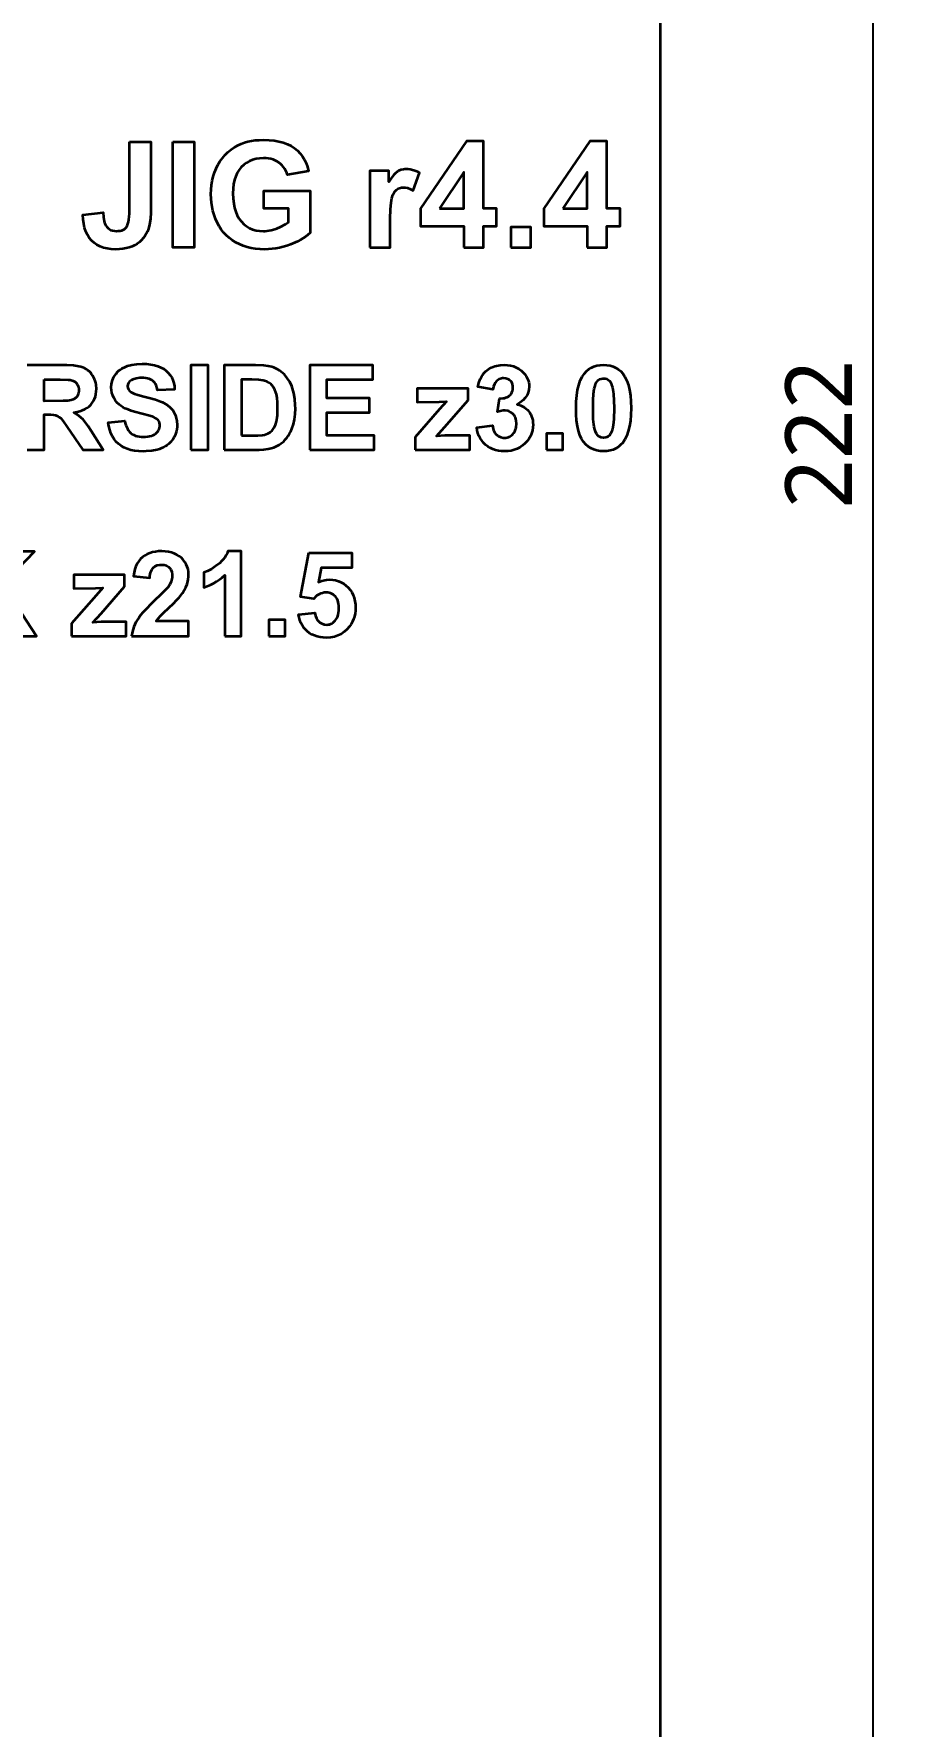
# Model space of a CAD drawing. Header units: millimetres. Extents: x -68 to 445, y -70 to 380.
# Drawn here: x 48.5 to 81.2, y 155 to 218.5 of the extents above; entities that cross this region are included whole.
import ezdxf

# ---------------------------------------------------------------- set-up
doc = ezdxf.new("R2010")
doc.units = ezdxf.units.MM
for name, color, linetype, lineweight in [('DIM', 4, 'CONTINUOUS', 13), ('DIM_MORE', 3, 'CONTINUOUS', 13), ('VISIBLE', 7, 'CONTINUOUS', 35)]:
    doc.layers.add(name, color=color, linetype=linetype, lineweight=lineweight)
doc.styles.add('KR', font='malgun.ttf')
doc.dimstyles.new('TOCCATA', dxfattribs={"dimtxt": 2.5, "dimasz": 2, "dimexe": 1.2, "dimexo": 1, "dimgap": 0.8, "dimtad": 1, "dimdsep": 46, "dimtxsty": 'KR', "dimblk": 'ARCHTICK', "dimcen": 2.5, "dimazin": 3, "dimtfac": 0.5, "dimtmove": 2, "dimatfit": 3})

# ---------------------------------------------------------------- blocks, each defined once
blk = doc.blocks.new('_ARCHTICK')
at = {"color": 0, "linetype": 'BYBLOCK', "const_width": 0.15}
blk.add_lwpolyline([(-0.5, -0.5), (0.5, 0.5)], dxfattribs=at)
blk = doc.blocks.new('*D149')
for p, q in [((70, 349.5), (70, 358.5)), ((70, 345.5), (70, 349.5)), ((70, 315.5), (70, 345.5))]:
    blk.add_line(p, q)
at = {"layer": 'Defpoints'}
for p in [(70, 353.5), (70, 314.5), (0, 92.5)]:
    blk.add_point(p, dxfattribs=at)
at = {"layer": 'DIM_MORE', "insert": (67.95, 356), "char_height": 2.5, "attachment_point": 5, "rotation": 90, "style": 'KR'}
blk.add_mtext('70', dxfattribs=at)

msp = doc.modelspace()

# ---------------------------------------------------------------- linework, layer by layer
at = {"layer": 'VISIBLE'}
for points in [[(0, 92.5), (0, 314.5), (72, 314.5), (72, 92.5), (0, 92.5)], [(52.081, 214.489), (52.881, 214.489), (52.879, 211.835), (52.865, 211.59), (52.837, 211.382), (52.794, 211.212), (52.757, 211.116), (52.712, 211.025), (52.659, 210.94), (52.599, 210.86), (52.531, 210.786), (52.455, 210.717), (52.371, 210.655), (52.279, 210.599), (52.18, 210.552), (52.072, 210.513), (51.957, 210.483), (51.833, 210.462), (51.702, 210.449), (51.563, 210.444), (51.4, 210.451), (51.248, 210.471), (51.108, 210.505), (50.978, 210.552), (50.86, 210.613), (50.753, 210.686), (50.657, 210.774), (50.572, 210.874), (50.501, 210.987), (50.442, 211.113), (50.397, 211.251), (50.364, 211.402), (50.344, 211.565), (50.336, 211.741), (51.093, 211.828), (51.107, 211.649), (51.133, 211.503), (51.15, 211.442), (51.17, 211.389), (51.194, 211.345), (51.234, 211.288), (51.279, 211.24), (51.33, 211.201), (51.387, 211.17), (51.449, 211.148), (51.516, 211.135), (51.59, 211.131), (51.663, 211.134), (51.73, 211.143), (51.791, 211.159), (51.845, 211.181), (51.893, 211.209), (51.934, 211.243), (51.969, 211.284), (51.999, 211.334), (52.024, 211.398), (52.044, 211.476), (52.06, 211.567), (52.072, 211.671), (52.078, 211.789), (52.081, 214.489)], [(53.711, 214.489), (54.514, 214.489), (54.514, 210.512), (53.711, 210.512), (53.711, 214.489)], [(55.145, 212.352), (55.141, 212.514), (55.146, 212.689), (55.162, 212.858), (55.188, 213.021), (55.226, 213.179), (55.273, 213.331), (55.332, 213.477), (55.401, 213.618), (55.48, 213.751), (55.57, 213.875), (55.669, 213.99), (55.777, 214.096), (55.896, 214.193), (56.025, 214.28), (56.163, 214.358), (56.276, 214.411), (56.397, 214.455), (56.525, 214.492), (56.661, 214.52), (56.805, 214.54), (56.956, 214.552), (57.115, 214.556), (57.32, 214.55), (57.512, 214.531), (57.691, 214.499), (57.856, 214.455), (58.008, 214.398), (58.147, 214.328), (58.272, 214.246), (58.385, 214.152), (58.486, 214.049), (58.575, 213.936), (58.651, 213.813), (58.715, 213.681), (58.768, 213.539), (58.808, 213.387), (58.01, 213.238), (57.983, 213.319), (57.95, 213.396), (57.911, 213.467), (57.866, 213.533), (57.815, 213.594), (57.758, 213.65), (57.694, 213.701), (57.626, 213.746), (57.553, 213.784), (57.474, 213.815), (57.392, 213.839), (57.304, 213.856), (57.212, 213.867), (57.115, 213.87), (56.969, 213.863), (56.832, 213.843), (56.704, 213.809), (56.584, 213.761), (56.474, 213.7), (56.372, 213.625), (56.279, 213.537), (56.196, 213.435), (56.126, 213.32), (56.069, 213.191), (56.025, 213.05), (55.993, 212.895), (55.974, 212.727), (55.968, 212.547), (55.974, 212.351), (55.994, 212.171), (56.026, 212.005), (56.071, 211.853), (56.128, 211.716), (56.199, 211.593), (56.283, 211.485), (56.376, 211.391), (56.478, 211.311), (56.588, 211.246), (56.706, 211.196), (56.832, 211.159), (56.965, 211.138), (57.107, 211.131), (57.179, 211.133), (57.251, 211.139), (57.396, 211.163), (57.541, 211.203), (57.613, 211.23), (57.752, 211.29), (57.939, 211.393), (58.048, 211.47), (58.048, 211.974), (57.129, 211.974), (57.129, 212.644), (58.859, 212.644), (58.859, 211.06), (58.783, 210.992), (58.697, 210.925), (58.602, 210.862), (58.497, 210.8), (58.384, 210.741), (58.128, 210.63), (57.991, 210.581), (57.854, 210.539), (57.716, 210.505), (57.577, 210.478), (57.438, 210.46), (57.299, 210.448), (57.159, 210.444), (56.984, 210.45), (56.815, 210.466), (56.653, 210.492), (56.498, 210.53), (56.349, 210.578), (56.207, 210.637), (56.071, 210.706), (55.943, 210.785), (55.825, 210.874), (55.716, 210.972), (55.616, 211.079), (55.526, 211.195), (55.445, 211.32), (55.374, 211.455), (55.312, 211.596), (55.26, 211.74), (55.217, 211.888), (55.183, 212.039), (55.16, 212.194), (55.145, 212.352)], [(64.632, 210.512), (65.37, 210.512), (65.37, 211.312), (65.864, 211.312), (65.864, 211.982), (65.37, 211.982), (65.37, 214.505), (64.73, 214.505), (63.005, 211.98), (63.005, 211.312), (64.632, 211.312), (64.632, 210.512)], [(69.265, 210.512), (70.003, 210.512), (70.003, 211.312), (70.497, 211.312), (70.497, 211.982), (70.003, 211.982), (70.003, 214.505), (69.363, 214.505), (67.638, 211.98), (67.638, 211.312), (69.265, 211.312), (69.265, 210.512)], [(61.106, 210.512), (61.868, 210.512), (61.869, 211.602), (61.88, 211.939), (61.889, 212.077), (61.915, 212.291), (61.932, 212.368), (61.972, 212.488), (62.02, 212.585), (62.047, 212.624), (62.107, 212.686), (62.174, 212.729), (62.25, 212.758), (62.29, 212.767), (62.378, 212.774), (62.426, 212.772), (62.525, 212.751), (62.628, 212.711), (62.736, 212.65), (62.972, 213.314), (62.903, 213.352), (62.762, 213.411), (62.617, 213.446), (62.544, 213.455), (62.418, 213.456), (62.368, 213.45), (62.272, 213.428), (62.183, 213.39), (62.141, 213.366), (62.055, 213.297), (62.009, 213.25), (61.915, 213.133), (61.814, 212.983), (61.814, 213.393), (61.106, 213.393), (61.106, 210.512)], [(63.718, 211.982), (64.632, 211.982), (64.632, 213.341), (63.718, 211.982)], [(68.351, 211.982), (69.265, 211.982), (69.265, 213.341), (68.351, 211.982)], [(66.392, 210.512), (67.152, 210.512), (67.152, 211.274), (66.392, 211.274), (66.392, 210.512)], [(48.237, 202.911), (48.88, 202.911), (48.88, 204.239), (49.127, 204.236), (49.224, 204.227), (49.302, 204.212), (49.391, 204.178), (49.446, 204.142), (49.5, 204.097), (49.591, 203.993), (49.736, 203.793), (50.329, 202.911), (51.097, 202.911), (50.645, 203.633), (50.529, 203.808), (50.429, 203.946), (50.343, 204.048), (50.26, 204.129), (50.113, 204.243), (49.999, 204.315), (50.115, 204.336), (50.222, 204.364), (50.32, 204.399), (50.41, 204.441), (50.491, 204.49), (50.564, 204.546), (50.629, 204.609), (50.685, 204.678), (50.732, 204.752), (50.771, 204.832), (50.801, 204.916), (50.822, 205.006), (50.835, 205.1), (50.839, 205.2), (50.828, 205.356), (50.814, 205.43), (50.794, 205.502), (50.768, 205.571), (50.737, 205.637), (50.7, 205.701), (50.659, 205.761), (50.613, 205.816), (50.564, 205.865), (50.512, 205.908), (50.455, 205.946), (50.395, 205.979), (50.33, 206.006), (50.259, 206.029), (50.176, 206.048), (49.975, 206.076), (49.729, 206.09), (49.589, 206.092), (48.237, 206.092)], [(51.305, 203.799), (51.282, 203.946), (51.907, 204.007), (51.926, 203.92), (51.949, 203.84), (51.977, 203.768), (52.009, 203.702), (52.047, 203.642), (52.089, 203.59), (52.136, 203.544), (52.188, 203.505), (52.244, 203.472), (52.306, 203.445), (52.372, 203.424), (52.444, 203.409), (52.52, 203.4), (52.687, 203.4), (52.766, 203.408), (52.839, 203.421), (52.906, 203.44), (52.967, 203.464), (53.021, 203.493), (53.069, 203.528), (53.146, 203.607), (53.175, 203.649), (53.198, 203.693), (53.214, 203.738), (53.223, 203.786), (53.225, 203.867), (53.214, 203.926), (53.193, 203.979), (53.16, 204.027), (53.114, 204.071), (53.085, 204.091), (52.974, 204.148), (52.841, 204.192), (52.274, 204.342), (52.145, 204.382), (52.029, 204.424), (51.925, 204.469), (51.834, 204.517), (51.756, 204.566), (51.69, 204.619), (51.612, 204.696), (51.547, 204.778), (51.493, 204.865), (51.451, 204.956), (51.421, 205.052), (51.403, 205.153), (51.397, 205.259), (51.408, 205.395), (51.442, 205.526), (51.498, 205.652), (51.577, 205.772), (51.624, 205.826), (51.675, 205.876), (51.732, 205.922), (51.794, 205.964), (51.932, 206.036), (52.008, 206.065), (52.174, 206.11), (52.357, 206.137), (52.558, 206.146), (52.723, 206.141), (52.876, 206.125), (53.017, 206.098), (53.146, 206.06), (53.263, 206.012), (53.367, 205.953), (53.46, 205.884), (53.54, 205.805), (53.609, 205.719), (53.666, 205.626), (53.712, 205.526), (53.745, 205.419), (53.767, 205.304), (53.778, 205.183), (53.135, 205.155), (53.122, 205.222), (53.083, 205.339), (53.057, 205.39), (53.028, 205.435), (52.995, 205.474), (52.958, 205.507), (52.917, 205.536), (52.87, 205.56), (52.817, 205.579), (52.695, 205.606), (52.626, 205.612), (52.474, 205.612), (52.334, 205.593), (52.214, 205.556), (52.161, 205.53), (52.086, 205.477), (52.045, 205.427), (52.02, 205.369), (52.011, 205.302), (52.019, 205.24), (52.042, 205.184), (52.081, 205.133), (52.149, 205.08), (52.275, 205.02), (52.359, 204.99), (52.57, 204.928), (52.826, 204.865), (53.054, 204.8), (53.242, 204.734), (53.321, 204.701), (53.39, 204.667), (53.511, 204.593), (53.615, 204.504), (53.704, 204.401), (53.776, 204.283), (53.804, 204.219), (53.827, 204.151), (53.858, 204.002), (53.869, 203.837), (53.866, 203.76), (53.856, 203.684), (53.841, 203.609), (53.819, 203.536), (53.791, 203.464), (53.757, 203.394), (53.717, 203.325), (53.671, 203.26), (53.62, 203.199), (53.564, 203.143), (53.502, 203.092), (53.436, 203.047), (53.364, 203.006), (53.287, 202.97), (53.205, 202.94), (53.117, 202.914), (52.925, 202.876), (52.711, 202.857), (52.595, 202.854), (52.428, 202.86), (52.273, 202.877), (52.129, 202.906), (51.997, 202.945), (51.876, 202.997), (51.766, 203.059), (51.668, 203.133), (51.581, 203.218), (51.505, 203.313), (51.439, 203.419), (51.384, 203.535), (51.339, 203.662), (51.305, 203.799)], [(54.39, 202.911), (55.032, 202.911), (55.032, 206.092), (54.39, 206.092), (54.39, 202.911)], [(55.642, 202.911), (56.949, 202.912), (57.129, 202.923), (57.286, 202.945), (57.355, 202.96), (57.498, 203.006), (57.572, 203.036), (57.706, 203.106), (57.765, 203.145), (57.871, 203.232), (57.932, 203.296), (57.989, 203.365), (58.042, 203.44), (58.09, 203.521), (58.135, 203.606), (58.175, 203.697), (58.237, 203.877), (58.277, 204.058), (58.301, 204.255), (58.309, 204.471), (58.307, 204.596), (58.29, 204.828), (58.256, 205.037), (58.232, 205.133), (58.173, 205.308), (58.098, 205.467), (58.007, 205.61), (57.901, 205.738), (57.842, 205.796), (57.78, 205.848), (57.715, 205.895), (57.647, 205.937), (57.575, 205.974), (57.5, 206.005), (57.421, 206.031), (57.287, 206.061), (57.122, 206.081), (56.816, 206.092), (55.642, 206.092), (55.642, 202.911)], [(58.854, 202.911), (61.273, 202.911), (61.273, 203.447), (59.496, 203.447), (59.496, 204.313), (61.093, 204.313), (61.093, 204.849), (59.496, 204.849), (59.496, 205.554), (61.213, 205.554), (61.213, 206.092), (58.854, 206.092), (58.854, 202.911)], [(65.137, 203.643), (65.119, 203.755), (65.709, 203.826), (65.733, 203.706), (65.751, 203.653), (65.798, 203.558), (65.828, 203.518), (65.897, 203.45), (65.936, 203.423), (66.019, 203.384), (66.111, 203.365), (66.161, 203.362), (66.213, 203.365), (66.264, 203.374), (66.311, 203.388), (66.357, 203.409), (66.4, 203.435), (66.44, 203.467), (66.478, 203.505), (66.513, 203.548), (66.542, 203.595), (66.565, 203.646), (66.584, 203.702), (66.597, 203.761), (66.608, 203.892), (66.597, 204.015), (66.585, 204.071), (66.567, 204.123), (66.544, 204.171), (66.517, 204.216), (66.484, 204.256), (66.409, 204.322), (66.325, 204.366), (66.28, 204.38), (66.182, 204.391), (66.112, 204.387), (65.992, 204.367), (65.902, 204.345), (65.97, 204.842), (66.101, 204.848), (66.16, 204.859), (66.214, 204.874), (66.263, 204.894), (66.308, 204.919), (66.347, 204.949), (66.382, 204.984), (66.411, 205.021), (66.435, 205.061), (66.453, 205.104), (66.467, 205.15), (66.475, 205.2), (66.475, 205.297), (66.46, 205.378), (66.446, 205.414), (66.407, 205.48), (66.353, 205.534), (66.322, 205.555), (66.252, 205.586), (66.213, 205.596), (66.128, 205.604), (66.084, 205.601), (66.042, 205.595), (65.964, 205.568), (65.928, 205.548), (65.861, 205.495), (65.805, 205.425), (65.782, 205.384), (65.747, 205.289), (65.727, 205.178), (65.165, 205.274), (65.203, 205.429), (65.251, 205.566), (65.309, 205.683), (65.341, 205.735), (65.377, 205.783), (65.46, 205.869), (65.558, 205.944), (65.671, 206.006), (65.796, 206.055), (65.862, 206.073), (66, 206.097), (66.145, 206.105), (66.27, 206.099), (66.388, 206.082), (66.498, 206.052), (66.601, 206.011), (66.696, 205.959), (66.785, 205.895), (66.866, 205.819), (66.925, 205.75), (66.975, 205.68), (67.016, 205.607), (67.048, 205.531), (67.071, 205.453), (67.085, 205.372), (67.089, 205.289), (67.08, 205.173), (67.052, 205.064), (67.005, 204.961), (66.94, 204.866), (66.856, 204.777), (66.753, 204.695), (66.631, 204.621), (66.707, 204.601), (66.779, 204.575), (66.846, 204.544), (66.908, 204.506), (66.966, 204.463), (67.02, 204.413), (67.069, 204.358), (67.112, 204.298), (67.149, 204.235), (67.179, 204.168), (67.202, 204.097), (67.219, 204.024), (67.229, 203.946), (67.233, 203.866), (67.226, 203.748), (67.208, 203.636), (67.176, 203.529), (67.133, 203.427), (67.076, 203.33), (67.008, 203.238), (66.927, 203.152), (66.836, 203.073), (66.74, 203.007), (66.637, 202.953), (66.528, 202.911), (66.413, 202.881), (66.292, 202.863), (66.165, 202.857), (66.045, 202.862), (65.93, 202.877), (65.822, 202.902), (65.72, 202.938), (65.623, 202.983), (65.533, 203.039), (65.449, 203.105), (65.372, 203.179), (65.306, 203.259), (65.249, 203.346), (65.202, 203.439), (65.164, 203.538), (65.137, 203.643)], [(68.851, 204.236), (68.845, 204.486), (68.851, 204.733), (68.871, 204.958), (68.902, 205.164), (68.947, 205.348), (69.005, 205.513), (69.075, 205.656), (69.158, 205.779), (69.236, 205.866), (69.322, 205.939), (69.416, 205.999), (69.519, 206.045), (69.631, 206.078), (69.75, 206.098), (69.878, 206.105), (70.006, 206.098), (70.126, 206.078), (70.237, 206.044), (70.34, 205.997), (70.435, 205.937), (70.522, 205.863), (70.601, 205.775), (70.683, 205.653), (70.753, 205.51), (70.81, 205.346), (70.854, 205.161), (70.886, 204.955), (70.905, 204.728), (70.911, 204.48), (70.905, 204.232), (70.885, 204.005), (70.854, 203.799), (70.809, 203.614), (70.751, 203.449), (70.681, 203.305), (70.598, 203.182), (70.52, 203.096), (70.434, 203.023), (70.34, 202.963), (70.237, 202.916), (70.125, 202.883), (70.006, 202.863), (69.878, 202.857), (69.749, 202.864), (69.627, 202.886), (69.513, 202.922), (69.406, 202.973), (69.306, 203.039), (69.214, 203.119), (69.129, 203.213), (69.054, 203.327), (68.99, 203.463), (68.938, 203.622), (68.897, 203.804), (68.868, 204.009), (68.851, 204.236)], [(48.88, 205.554), (49.486, 205.554), (49.78, 205.548), (49.85, 205.543), (49.893, 205.534), (49.971, 205.507), (50.037, 205.469), (50.092, 205.418), (50.134, 205.357), (50.162, 205.285), (50.176, 205.203), (50.176, 205.119), (50.165, 205.045), (50.144, 204.979), (50.112, 204.92), (50.071, 204.87), (50.047, 204.849), (50.022, 204.829), (49.964, 204.798), (49.892, 204.775), (49.77, 204.759), (49.591, 204.75), (48.88, 204.747), (48.88, 205.554)], [(56.284, 203.447), (56.905, 203.449), (57.072, 203.462), (57.152, 203.477), (57.276, 203.521), (57.348, 203.561), (57.381, 203.584), (57.44, 203.639), (57.467, 203.673), (57.517, 203.755), (57.56, 203.858), (57.597, 203.981), (57.624, 204.128), (57.633, 204.211), (57.644, 204.397), (57.644, 204.601), (57.64, 204.696), (57.624, 204.865), (57.597, 205.006), (57.58, 205.066), (57.538, 205.171), (57.488, 205.263), (57.43, 205.34), (57.397, 205.374), (57.325, 205.431), (57.243, 205.477), (57.15, 205.511), (57.1, 205.523), (56.937, 205.544), (56.68, 205.553), (56.284, 205.554), (56.284, 203.447)], [(69.484, 204.327), (69.488, 204.773), (69.504, 205.014), (69.529, 205.202), (69.546, 205.276), (69.576, 205.371), (69.594, 205.412), (69.634, 205.479), (69.681, 205.529), (69.732, 205.563), (69.788, 205.586), (69.847, 205.598), (69.939, 205.594), (69.996, 205.576), (70.049, 205.548), (70.098, 205.506), (70.121, 205.477), (70.163, 205.403), (70.182, 205.357), (70.217, 205.249), (70.244, 205.101), (70.255, 205.005), (70.268, 204.771), (70.273, 204.48), (70.261, 204.06), (70.241, 203.846), (70.227, 203.759), (70.21, 203.685), (70.18, 203.59), (70.143, 203.514), (70.099, 203.455), (70.05, 203.414), (69.997, 203.385), (69.968, 203.375), (69.878, 203.362), (69.788, 203.375), (69.733, 203.398), (69.707, 203.413), (69.658, 203.454), (69.614, 203.517), (69.574, 203.602), (69.539, 203.71), (69.525, 203.777), (69.512, 203.859), (69.493, 204.064), (69.484, 204.327)], [(62.803, 202.911), (64.861, 202.911), (64.861, 203.447), (63.917, 203.447), (63.602, 203.432), (63.912, 203.768), (64.793, 204.783), (64.793, 205.215), (62.888, 205.215), (62.888, 204.71), (63.702, 204.714), (63.982, 204.723), (63.726, 204.444), (62.803, 203.386), (62.803, 202.911)], [(67.743, 202.911), (68.352, 202.911), (68.352, 203.521), (67.743, 203.521), (67.743, 202.911)], [(45.718, 195.911), (46.36, 195.911), (46.36, 196.872), (46.881, 197.404), (47.755, 195.911), (48.587, 195.911), (47.324, 197.853), (48.522, 199.092), (47.658, 199.092), (46.36, 197.679), (46.36, 199.092), (45.718, 199.092), (45.718, 195.911)], [(52.163, 195.911), (54.301, 195.911), (54.301, 196.477), (53.09, 196.477), (53.154, 196.573), (53.241, 196.675), (53.372, 196.804), (53.731, 197.139), (53.852, 197.26), (53.944, 197.361), (54.068, 197.524), (54.141, 197.641), (54.2, 197.755), (54.244, 197.867), (54.276, 197.981), (54.287, 198.039), (54.299, 198.159), (54.301, 198.22), (54.295, 198.325), (54.279, 198.425), (54.251, 198.521), (54.213, 198.611), (54.163, 198.696), (54.103, 198.776), (54.032, 198.851), (53.951, 198.918), (53.861, 198.975), (53.764, 199.022), (53.658, 199.058), (53.544, 199.084), (53.422, 199.1), (53.292, 199.105), (53.172, 199.101), (53.058, 199.087), (52.95, 199.065), (52.847, 199.033), (52.751, 198.993), (52.66, 198.944), (52.576, 198.886), (52.498, 198.817), (52.431, 198.737), (52.373, 198.646), (52.324, 198.543), (52.285, 198.428), (52.255, 198.301), (52.235, 198.163), (52.842, 198.102), (52.849, 198.176), (52.875, 198.303), (52.916, 198.406), (52.942, 198.448), (52.973, 198.484), (53.043, 198.541), (53.127, 198.578), (53.223, 198.597), (53.276, 198.599), (53.38, 198.59), (53.47, 198.564), (53.546, 198.519), (53.608, 198.457), (53.633, 198.419), (53.669, 198.334), (53.687, 198.233), (53.686, 198.123), (53.678, 198.07), (53.648, 197.964), (53.596, 197.857), (53.53, 197.759), (53.352, 197.566), (52.918, 197.15), (52.68, 196.909), (52.583, 196.8), (52.498, 196.699), (52.428, 196.605), (52.372, 196.519), (52.325, 196.437), (52.248, 196.267), (52.194, 196.092), (52.163, 195.911)], [(55.664, 195.911), (56.273, 195.911), (56.273, 199.105), (55.779, 199.105), (55.745, 199.023), (55.705, 198.945), (55.657, 198.869), (55.602, 198.796), (55.54, 198.727), (55.471, 198.66), (55.315, 198.537), (55.162, 198.435), (55.016, 198.356), (54.876, 198.3), (54.876, 197.747), (55.003, 197.793), (55.125, 197.845), (55.243, 197.905), (55.355, 197.971), (55.463, 198.043), (55.566, 198.123), (55.664, 198.209), (55.664, 195.911)], [(58.815, 199.049), (60.427, 199.049), (60.427, 198.478), (59.277, 198.478), (59.181, 197.938), (59.299, 197.987), (59.417, 198.021), (59.477, 198.031), (59.598, 198.04), (59.711, 198.033), (59.82, 198.015), (59.923, 197.985), (60.021, 197.943), (60.115, 197.889), (60.203, 197.823), (60.286, 197.744), (60.361, 197.656), (60.424, 197.561), (60.476, 197.459), (60.516, 197.35), (60.545, 197.233), (60.562, 197.109), (60.568, 196.978), (60.563, 196.868), (60.549, 196.761), (60.526, 196.657), (60.494, 196.557), (60.452, 196.46), (60.401, 196.367), (60.34, 196.277), (60.247, 196.166), (60.143, 196.071), (60.03, 195.994), (59.907, 195.934), (59.774, 195.891), (59.631, 195.865), (59.479, 195.857), (59.356, 195.861), (59.24, 195.876), (59.131, 195.9), (59.028, 195.934), (58.932, 195.977), (58.843, 196.03), (58.76, 196.093), (58.686, 196.164), (58.62, 196.241), (58.563, 196.326), (58.516, 196.416), (58.478, 196.514), (58.448, 196.618), (58.428, 196.729), (59.036, 196.792), (59.059, 196.681), (59.099, 196.584), (59.156, 196.501), (59.227, 196.433), (59.307, 196.384), (59.393, 196.355), (59.485, 196.345), (59.539, 196.348), (59.59, 196.357), (59.638, 196.373), (59.684, 196.395), (59.728, 196.424), (59.769, 196.459), (59.808, 196.5), (59.844, 196.547), (59.873, 196.601), (59.898, 196.662), (59.917, 196.729), (59.93, 196.802), (59.938, 196.881), (59.938, 197.048), (59.93, 197.123), (59.917, 197.192), (59.898, 197.255), (59.874, 197.311), (59.844, 197.362), (59.81, 197.407), (59.77, 197.446), (59.728, 197.479), (59.683, 197.506), (59.634, 197.527), (59.582, 197.541), (59.526, 197.55), (59.468, 197.553), (59.394, 197.549), (59.322, 197.534), (59.253, 197.511), (59.185, 197.478), (59.12, 197.435), (59.058, 197.383), (58.997, 197.321), (58.502, 197.393), (58.815, 199.049)], [(49.904, 195.911), (51.961, 195.911), (51.961, 196.447), (51.017, 196.447), (50.703, 196.432), (51.013, 196.768), (51.894, 197.783), (51.894, 198.215), (49.989, 198.215), (49.989, 197.71), (50.802, 197.714), (51.082, 197.723), (50.826, 197.444), (49.904, 196.386), (49.904, 195.911)], [(57.315, 195.911), (57.925, 195.911), (57.925, 196.521), (57.315, 196.521), (57.315, 195.911)]]:
    msp.add_lwpolyline(points, dxfattribs=at)

# ---------------------------------------------------------------- dimensions: what is measured, and where the dimension line sits
at = {"layer": 'DIM'}
for feature_location, offset in [((53.71, 314.5), (0, 22)), ((48.9, 314.5), (0, 22)), ((56.9, 314.5), (0, 22)), ((56.27, 314.5), (0, 15)), ((55.64, 314.5), (0, 8)), ((58.85, 314.5), (0, 8)), ((53, 314.5), (0, 15)), ((52.3, 314.5), (0, 8)), ((65.9, 314.5), (0, 8)), ((49, 314.5), (0, 8)), ((72, 314.5), (0, 8))]:
    msp.add_ordinate_dim(feature_location=feature_location, offset=offset, dtype=1, origin=(0, 92.5), dimstyle='TOCCATA', dxfattribs=at).render()
msp.add_linear_dim(base=(80, 92.5), p1=(72, 92.5), p2=(72, 314.5), angle=90, dimstyle='TOCCATA', dxfattribs=at).render()
at = {"layer": 'DIM_MORE'}
for feature_location, offset in [((50.25, 314.5), (0, 53)), ((54.39, 314.5), (0, 53)), ((56.05, 314.5), (0, 53)), ((60.61, 314.5), (0, 53)), ((65.37, 314.5), (0, 53)), ((49.65, 314.5), (0, 46)), ((54.27, 314.5), (0, 46)), ((55.45, 314.5), (0, 46)), ((60.15, 314.5), (0, 46)), ((64.63, 314.5), (0, 46)), ((52.88, 314.5), (0, 39)), ((55.03, 314.5), (0, 39)), ((60.01, 314.5), (0, 39)), ((63.62, 314.5), (0, 39)), ((52.08, 314.5), (0, 32)), ((54.51, 314.5), (0, 32)), ((59.55, 314.5), (0, 32)), ((61.11, 314.5), (0, 32)), ((69.27, 314.5), (0, 32))]:
    msp.add_ordinate_dim(feature_location=feature_location, offset=offset, dtype=1, origin=(0, 92.5), dimstyle='TOCCATA', dxfattribs=at).render()
dim = msp.add_ordinate_dim(feature_location=(70, 314.5), offset=(0, 39), dtype=1, origin=(0, 92.5), dimstyle='TOCCATA', dxfattribs=at)
dim.commit()
dim.dimension.update_dxf_attribs({"geometry": '*D149', "text_midpoint": (67.95, 356)})

doc.saveas('drawing.dxf')
